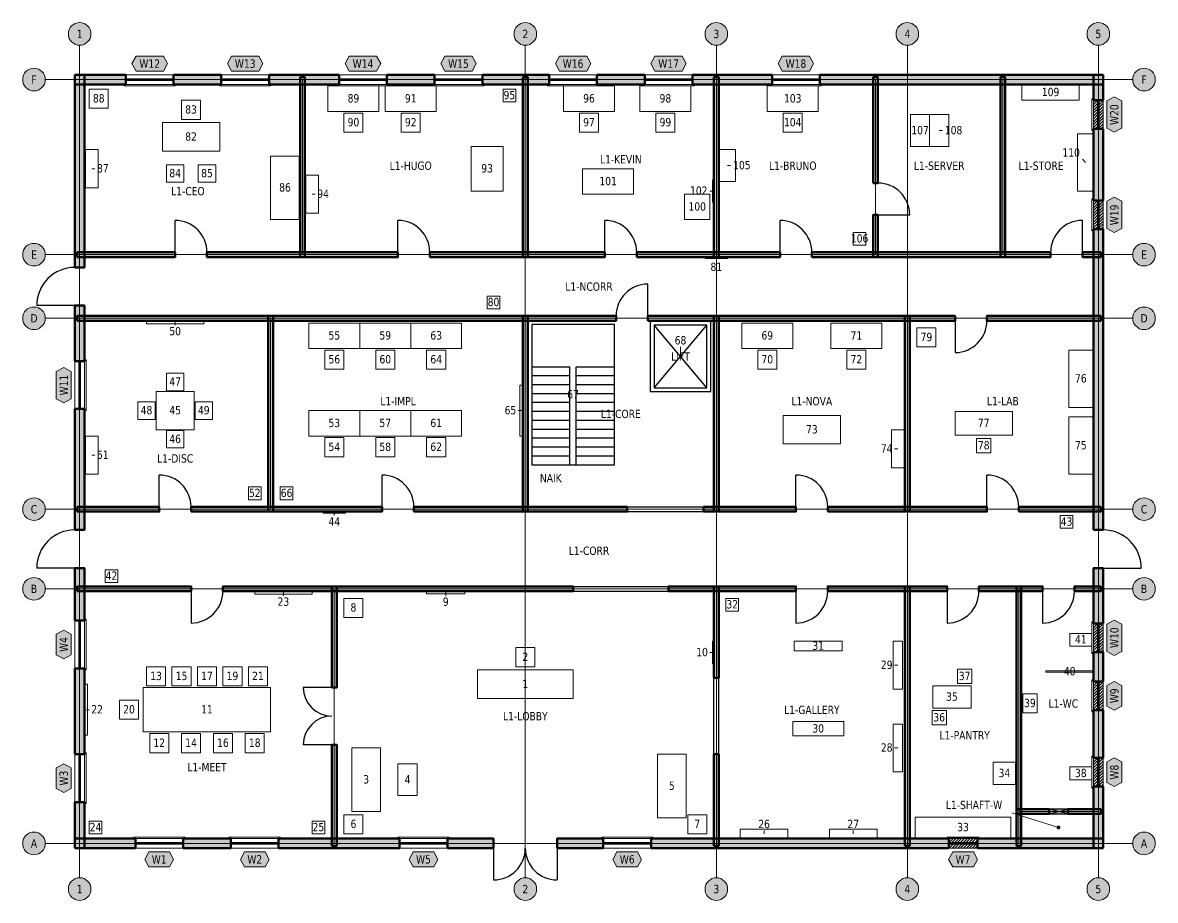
# Model space of a CAD drawing. Header units: millimetres. Extents: x -1791 to 33791, y -1791 to 25791.
import ezdxf
from ezdxf.enums import TextEntityAlignment as Align

# ---------------------------------------------------------------- set-up
doc = ezdxf.new("R2010")
doc.units = ezdxf.units.MM
doc.linetypes.add('CENTER', pattern=[5.08, 3.175, -0.635, 0.635, -0.635])
doc.linetypes.add('DASHED', pattern=[1.524, 1.27, -0.254])
for name, color, linetype, lineweight, true_color in [('A-ANNO-RMNM', 7, 'Continuous', 18, 0x22302a), ('A-DOOR', 7, 'Continuous', 25, 0x1f4d3a), ('A-FURN', 7, 'Continuous', 18, 0x8a8076), ('A-FURN-IDEN', 7, 'Continuous', 9, 0x8a8076), ('A-GLAZ', 7, 'Continuous', 18, 0x1f4d3a), ('A-GLAZ-IDEN', 7, 'Continuous', 13, 0x3d5a4c), ('A-GRID', 7, 'CENTER', 13, 0x8fa99b), ('A-GRID-IDEN', 7, 'Continuous', 18, 0x2f4238), ('A-STRS', 7, 'Continuous', 25, 0xb5532f), ('A-WALL', 7, 'Continuous', 50, 0x1f4d3a)]:
    doc.layers.add(name, color=color, linetype=linetype, lineweight=lineweight, true_color=true_color)
doc.layers.add('A-AREA', color=7, linetype='Continuous', lineweight=13, true_color=0xa0b4aa, plot=False)
doc.styles.add('KR-SANS', font='DejaVuSans.ttf', dxfattribs={"width": 0.8})

msp = doc.modelspace()

# ---------------------------------------------------------------- hatches: boundary and pattern name
at = {"layer": 'A-ANNO-RMNM', "true_color": 0x5a524b}
h = msp.add_hatch(color=251, dxfattribs=at)
h.dxf.hatch_style = 1
edge = h.paths.add_edge_path()
edge.add_arc((30750, 500), 60, 0, 360)
at = {"layer": 'A-DOOR', "true_color": 0xffffff}
h = msp.add_hatch(color=7, dxfattribs=at)
h.dxf.hatch_style = 1
h.paths.add_polyline_path([(30450, 925), (31050, 925), (31050, 1075), (30450, 1075)])
at = {"layer": 'A-GLAZ-IDEN', "true_color": 0xffffff}
h = msp.add_hatch(color=7, dxfattribs=at)
h.dxf.hatch_style = 1
h.paths.add_polyline_path([(1644, 24502), (1771, 24734), (2629, 24734), (2756, 24502), (2629, 24270), (1771, 24270)])
h = msp.add_hatch(color=7, dxfattribs=at)
h.dxf.hatch_style = 1
h.paths.add_polyline_path([(4644, 24502), (4771, 24734), (5629, 24734), (5756, 24502), (5629, 24270), (4771, 24270)])
h = msp.add_hatch(color=7, dxfattribs=at)
h.dxf.hatch_style = 1
h.paths.add_polyline_path([(8344, 24502), (8471, 24734), (9329, 24734), (9456, 24502), (9329, 24270), (8471, 24270)])
h = msp.add_hatch(color=7, dxfattribs=at)
h.dxf.hatch_style = 1
h.paths.add_polyline_path([(11344, 24502), (11471, 24734), (12329, 24734), (12456, 24502), (12329, 24270), (11471, 24270)])
h = msp.add_hatch(color=7, dxfattribs=at)
h.dxf.hatch_style = 1
h.paths.add_polyline_path([(14944, 24502), (15071, 24734), (15929, 24734), (16056, 24502), (15929, 24270), (15071, 24270)])
h = msp.add_hatch(color=7, dxfattribs=at)
h.dxf.hatch_style = 1
h.paths.add_polyline_path([(17944, 24502), (18071, 24734), (18929, 24734), (19056, 24502), (18929, 24270), (18071, 24270)])
h = msp.add_hatch(color=7, dxfattribs=at)
h.dxf.hatch_style = 1
h.paths.add_polyline_path([(21944, 24502), (22071, 24734), (22929, 24734), (23056, 24502), (22929, 24270), (22071, 24270)])
h = msp.add_hatch(color=7, dxfattribs=at)
h.dxf.hatch_style = 1
h.paths.add_polyline_path([(32502, 22344), (32270, 22471), (32270, 23329), (32502, 23456), (32734, 23329), (32734, 22471)])
h = msp.add_hatch(color=7, dxfattribs=at)
h.dxf.hatch_style = 1
h.paths.add_polyline_path([(32502, 19194), (32270, 19321), (32270, 20179), (32502, 20306), (32734, 20179), (32734, 19321)])
h = msp.add_hatch(color=7, dxfattribs=at)
h.dxf.hatch_style = 1
h.paths.add_polyline_path([(-502, 13844), (-734, 13971), (-734, 14829), (-502, 14956), (-270, 14829), (-270, 13971)])
h = msp.add_hatch(color=7, dxfattribs=at)
h.dxf.hatch_style = 1
h.paths.add_polyline_path([(32502, 5907), (32270, 6034), (32270, 6892), (32502, 7019), (32734, 6892), (32734, 6034)])
h = msp.add_hatch(color=7, dxfattribs=at)
h.dxf.hatch_style = 1
h.paths.add_polyline_path([(-502, 5798), (-734, 5925), (-734, 6575), (-502, 6702), (-270, 6575), (-270, 5925)])
h = msp.add_hatch(color=7, dxfattribs=at)
h.dxf.hatch_style = 1
h.paths.add_polyline_path([(32502, 4186), (32270, 4313), (32270, 4963), (32502, 5090), (32734, 4963), (32734, 4313)])
h = msp.add_hatch(color=7, dxfattribs=at)
h.dxf.hatch_style = 1
h.paths.add_polyline_path([(-502, 1598), (-734, 1725), (-734, 2375), (-502, 2502), (-270, 2375), (-270, 1725)])
h = msp.add_hatch(color=7, dxfattribs=at)
h.dxf.hatch_style = 1
h.paths.add_polyline_path([(32502, 1786), (32270, 1913), (32270, 2563), (32502, 2690), (32734, 2563), (32734, 1913)])
h = msp.add_hatch(color=7, dxfattribs=at)
h.dxf.hatch_style = 1
h.paths.add_polyline_path([(2048, -502), (2175, -270), (2825, -270), (2952, -502), (2825, -734), (2175, -734)])
h = msp.add_hatch(color=7, dxfattribs=at)
h.dxf.hatch_style = 1
h.paths.add_polyline_path([(5048, -502), (5175, -270), (5825, -270), (5952, -502), (5825, -734), (5175, -734)])
h = msp.add_hatch(color=7, dxfattribs=at)
h.dxf.hatch_style = 1
h.paths.add_polyline_path([(10348, -502), (10475, -270), (11125, -270), (11252, -502), (11125, -734), (10475, -734)])
h = msp.add_hatch(color=7, dxfattribs=at)
h.dxf.hatch_style = 1
h.paths.add_polyline_path([(16748, -502), (16875, -270), (17525, -270), (17652, -502), (17525, -734), (16875, -734)])
h = msp.add_hatch(color=7, dxfattribs=at)
h.dxf.hatch_style = 1
h.paths.add_polyline_path([(27298, -502), (27425, -270), (28075, -270), (28202, -502), (28075, -734), (27425, -734)])
at = {"layer": 'A-GRID-IDEN', "true_color": 0xffffff}
h = msp.add_hatch(color=7, dxfattribs=at)
h.dxf.hatch_style = 1
edge = h.paths.add_edge_path()
edge.add_arc((0, 25435), 355, 0, 360)
h = msp.add_hatch(color=7, dxfattribs=at)
h.dxf.hatch_style = 1
edge = h.paths.add_edge_path()
edge.add_arc((14000, 25435), 355, 0, 360)
h = msp.add_hatch(color=7, dxfattribs=at)
h.dxf.hatch_style = 1
edge = h.paths.add_edge_path()
edge.add_arc((20000, 25435), 355, 0, 360)
h = msp.add_hatch(color=7, dxfattribs=at)
h.dxf.hatch_style = 1
edge = h.paths.add_edge_path()
edge.add_arc((26000, 25435), 355, 0, 360)
h = msp.add_hatch(color=7, dxfattribs=at)
h.dxf.hatch_style = 1
edge = h.paths.add_edge_path()
edge.add_arc((32000, 25435), 355, 0, 360)
h = msp.add_hatch(color=7, dxfattribs=at)
h.dxf.hatch_style = 1
edge = h.paths.add_edge_path()
edge.add_arc((-1435, 24000), 355, 0, 360)
h = msp.add_hatch(color=7, dxfattribs=at)
h.dxf.hatch_style = 1
edge = h.paths.add_edge_path()
edge.add_arc((33435, 24000), 355, 0, 360)
h = msp.add_hatch(color=7, dxfattribs=at)
h.dxf.hatch_style = 1
edge = h.paths.add_edge_path()
edge.add_arc((-1435, 18500), 355, 0, 360)
h = msp.add_hatch(color=7, dxfattribs=at)
h.dxf.hatch_style = 1
edge = h.paths.add_edge_path()
edge.add_arc((33435, 18500), 355, 0, 360)
h = msp.add_hatch(color=7, dxfattribs=at)
h.dxf.hatch_style = 1
edge = h.paths.add_edge_path()
edge.add_arc((-1435, 16500), 355, 0, 360)
h = msp.add_hatch(color=7, dxfattribs=at)
h.dxf.hatch_style = 1
edge = h.paths.add_edge_path()
edge.add_arc((33435, 16500), 355, 0, 360)
h = msp.add_hatch(color=7, dxfattribs=at)
h.dxf.hatch_style = 1
edge = h.paths.add_edge_path()
edge.add_arc((-1435, 10500), 355, 0, 360)
h = msp.add_hatch(color=7, dxfattribs=at)
h.dxf.hatch_style = 1
edge = h.paths.add_edge_path()
edge.add_arc((33435, 10500), 355, 0, 360)
h = msp.add_hatch(color=7, dxfattribs=at)
h.dxf.hatch_style = 1
edge = h.paths.add_edge_path()
edge.add_arc((-1435, 8000), 355, 0, 360)
h = msp.add_hatch(color=7, dxfattribs=at)
h.dxf.hatch_style = 1
edge = h.paths.add_edge_path()
edge.add_arc((33435, 8000), 355, 0, 360)
h = msp.add_hatch(color=7, dxfattribs=at)
h.dxf.hatch_style = 1
edge = h.paths.add_edge_path()
edge.add_arc((-1435, 0), 355, 0, 360)
h = msp.add_hatch(color=7, dxfattribs=at)
h.dxf.hatch_style = 1
edge = h.paths.add_edge_path()
edge.add_arc((33435, 0), 355, 0, 360)
h = msp.add_hatch(color=7, dxfattribs=at)
h.dxf.hatch_style = 1
edge = h.paths.add_edge_path()
edge.add_arc((0, -1435), 355, 0, 360)
h = msp.add_hatch(color=7, dxfattribs=at)
h.dxf.hatch_style = 1
edge = h.paths.add_edge_path()
edge.add_arc((14000, -1435), 355, 0, 360)
h = msp.add_hatch(color=7, dxfattribs=at)
h.dxf.hatch_style = 1
edge = h.paths.add_edge_path()
edge.add_arc((20000, -1435), 355, 0, 360)
h = msp.add_hatch(color=7, dxfattribs=at)
h.dxf.hatch_style = 1
edge = h.paths.add_edge_path()
edge.add_arc((26000, -1435), 355, 0, 360)
h = msp.add_hatch(color=7, dxfattribs=at)
h.dxf.hatch_style = 1
edge = h.paths.add_edge_path()
edge.add_arc((32000, -1435), 355, 0, 360)
at = {"layer": 'A-WALL', "true_color": 0x1f4d3a}
h = msp.add_hatch(color=119, dxfattribs=at)
h.dxf.hatch_style = 1
h.paths.add_polyline_path([(-150, 23850), (1450, 23850), (1450, 24150), (-150, 24150)])
h = msp.add_hatch(color=119, dxfattribs=at)
h.dxf.hatch_style = 1
h.paths.add_polyline_path([(-150, 18100), (150, 18100), (150, 24150), (-150, 24150)])
h = msp.add_hatch(color=119, dxfattribs=at)
h.dxf.hatch_style = 1
h.paths.add_polyline_path([(2950, 23850), (4450, 23850), (4450, 24150), (2950, 24150)])
h = msp.add_hatch(color=119, dxfattribs=at)
h.dxf.hatch_style = 1
h.paths.add_polyline_path([(5950, 23850), (8150, 23850), (8150, 24150), (5950, 24150)])
at = {"layer": 'A-WALL', "true_color": 0x4e7a64}
h = msp.add_hatch(color=117, dxfattribs=at)
h.dxf.hatch_style = 1
h.paths.add_polyline_path([(6925, 18425), (7075, 18425), (7075, 24075), (6925, 24075)])
at = {"layer": 'A-WALL', "true_color": 0x1f4d3a}
h = msp.add_hatch(color=119, dxfattribs=at)
h.dxf.hatch_style = 1
h.paths.add_polyline_path([(9650, 23850), (11150, 23850), (11150, 24150), (9650, 24150)])
h = msp.add_hatch(color=119, dxfattribs=at)
h.dxf.hatch_style = 1
h.paths.add_polyline_path([(12650, 23850), (14750, 23850), (14750, 24150), (12650, 24150)])
at = {"layer": 'A-WALL', "true_color": 0x4e7a64}
h = msp.add_hatch(color=117, dxfattribs=at)
h.dxf.hatch_style = 1
h.paths.add_polyline_path([(13925, 18425), (14075, 18425), (14075, 24075), (13925, 24075)])
at = {"layer": 'A-WALL', "true_color": 0x1f4d3a}
h = msp.add_hatch(color=119, dxfattribs=at)
h.dxf.hatch_style = 1
h.paths.add_polyline_path([(16250, 23850), (17750, 23850), (17750, 24150), (16250, 24150)])
h = msp.add_hatch(color=119, dxfattribs=at)
h.dxf.hatch_style = 1
h.paths.add_polyline_path([(19250, 23850), (21750, 23850), (21750, 24150), (19250, 24150)])
at = {"layer": 'A-WALL', "true_color": 0x4e7a64}
h = msp.add_hatch(color=117, dxfattribs=at)
h.dxf.hatch_style = 1
h.paths.add_polyline_path([(19925, 18425), (20075, 18425), (20075, 24075), (19925, 24075)])
at = {"layer": 'A-WALL', "true_color": 0x1f4d3a}
h = msp.add_hatch(color=119, dxfattribs=at)
h.dxf.hatch_style = 1
h.paths.add_polyline_path([(23250, 23850), (32150, 23850), (32150, 24150), (23250, 24150)])
at = {"layer": 'A-WALL', "true_color": 0x4e7a64}
h = msp.add_hatch(color=117, dxfattribs=at)
h.dxf.hatch_style = 1
h.paths.add_polyline_path([(24925, 20750), (25075, 20750), (25075, 24075), (24925, 24075)])
h = msp.add_hatch(color=117, dxfattribs=at)
h.dxf.hatch_style = 1
h.paths.add_polyline_path([(28925, 18425), (29075, 18425), (29075, 24075), (28925, 24075)])
at = {"layer": 'A-WALL', "true_color": 0x1f4d3a}
h = msp.add_hatch(color=119, dxfattribs=at)
h.dxf.hatch_style = 1
h.paths.add_polyline_path([(31850, 23350), (32150, 23350), (32150, 24150), (31850, 24150)])
h = msp.add_hatch(color=119, dxfattribs=at)
h.dxf.hatch_style = 1
h.paths.add_polyline_path([(31850, 20200), (32150, 20200), (32150, 22450), (31850, 22450)])
at = {"layer": 'A-WALL', "true_color": 0x4e7a64}
h = msp.add_hatch(color=117, dxfattribs=at)
h.dxf.hatch_style = 1
h.paths.add_polyline_path([(24925, 18425), (25075, 18425), (25075, 19750), (24925, 19750)])
at = {"layer": 'A-WALL', "true_color": 0x1f4d3a}
h = msp.add_hatch(color=119, dxfattribs=at)
h.dxf.hatch_style = 1
h.paths.add_polyline_path([(31850, 9850), (32150, 9850), (32150, 19300), (31850, 19300)])
at = {"layer": 'A-WALL', "true_color": 0x4e7a64}
h = msp.add_hatch(color=117, dxfattribs=at)
h.dxf.hatch_style = 1
h.paths.add_polyline_path([(-75, 18425), (3000, 18425), (3000, 18575), (-75, 18575)])
h = msp.add_hatch(color=117, dxfattribs=at)
h.dxf.hatch_style = 1
h.paths.add_polyline_path([(4000, 18425), (10000, 18425), (10000, 18575), (4000, 18575)])
h = msp.add_hatch(color=117, dxfattribs=at)
h.dxf.hatch_style = 1
h.paths.add_polyline_path([(11000, 18425), (16500, 18425), (16500, 18575), (11000, 18575)])
h = msp.add_hatch(color=117, dxfattribs=at)
h.dxf.hatch_style = 1
h.paths.add_polyline_path([(17500, 18425), (22000, 18425), (22000, 18575), (17500, 18575)])
h = msp.add_hatch(color=117, dxfattribs=at)
h.dxf.hatch_style = 1
h.paths.add_polyline_path([(23000, 18425), (30500, 18425), (30500, 18575), (23000, 18575)])
h = msp.add_hatch(color=117, dxfattribs=at)
h.dxf.hatch_style = 1
h.paths.add_polyline_path([(31500, 18425), (32075, 18425), (32075, 18575), (31500, 18575)])
at = {"layer": 'A-WALL', "true_color": 0x1f4d3a}
h = msp.add_hatch(color=119, dxfattribs=at)
h.dxf.hatch_style = 1
h.paths.add_polyline_path([(-150, 15150), (150, 15150), (150, 16900), (-150, 16900)])
at = {"layer": 'A-WALL', "true_color": 0x4e7a64}
h = msp.add_hatch(color=117, dxfattribs=at)
h.dxf.hatch_style = 1
h.paths.add_polyline_path([(-75, 16425), (16850, 16425), (16850, 16575), (-75, 16575)])
h = msp.add_hatch(color=117, dxfattribs=at)
h.dxf.hatch_style = 1
h.paths.add_polyline_path([(5925, 10425), (6075, 10425), (6075, 16575), (5925, 16575)])
h = msp.add_hatch(color=117, dxfattribs=at)
h.dxf.hatch_style = 1
h.paths.add_polyline_path([(13925, 10425), (14075, 10425), (14075, 16575), (13925, 16575)])
h = msp.add_hatch(color=117, dxfattribs=at)
h.dxf.hatch_style = 1
h.paths.add_polyline_path([(17850, 16425), (27500, 16425), (27500, 16575), (17850, 16575)])
h = msp.add_hatch(color=117, dxfattribs=at)
h.dxf.hatch_style = 1
h.paths.add_polyline_path([(19925, 10425), (20075, 10425), (20075, 16575), (19925, 16575)])
h = msp.add_hatch(color=117, dxfattribs=at)
h.dxf.hatch_style = 1
h.paths.add_polyline_path([(25925, 10425), (26075, 10425), (26075, 16575), (25925, 16575)])
h = msp.add_hatch(color=117, dxfattribs=at)
h.dxf.hatch_style = 1
h.paths.add_polyline_path([(28500, 16425), (32075, 16425), (32075, 16575), (28500, 16575)])
at = {"layer": 'A-WALL', "true_color": 0x1f4d3a}
h = msp.add_hatch(color=119, dxfattribs=at)
h.dxf.hatch_style = 1
h.paths.add_polyline_path([(-150, 9850), (150, 9850), (150, 13650), (-150, 13650)])
at = {"layer": 'A-WALL', "true_color": 0x4e7a64}
h = msp.add_hatch(color=117, dxfattribs=at)
h.dxf.hatch_style = 1
h.paths.add_polyline_path([(-75, 10425), (2500, 10425), (2500, 10575), (-75, 10575)])
h = msp.add_hatch(color=117, dxfattribs=at)
h.dxf.hatch_style = 1
h.paths.add_polyline_path([(3500, 10425), (9500, 10425), (9500, 10575), (3500, 10575)])
h = msp.add_hatch(color=117, dxfattribs=at)
h.dxf.hatch_style = 1
h.paths.add_polyline_path([(10500, 10425), (17200, 10425), (17200, 10575), (10500, 10575)])
h = msp.add_hatch(color=117, dxfattribs=at)
h.dxf.hatch_style = 1
h.paths.add_polyline_path([(19600, 10425), (22500, 10425), (22500, 10575), (19600, 10575)])
h = msp.add_hatch(color=117, dxfattribs=at)
h.dxf.hatch_style = 1
h.paths.add_polyline_path([(23500, 10425), (28500, 10425), (28500, 10575), (23500, 10575)])
h = msp.add_hatch(color=117, dxfattribs=at)
h.dxf.hatch_style = 1
h.paths.add_polyline_path([(29500, 10425), (32075, 10425), (32075, 10575), (29500, 10575)])
at = {"layer": 'A-WALL', "true_color": 0x1f4d3a}
h = msp.add_hatch(color=119, dxfattribs=at)
h.dxf.hatch_style = 1
h.paths.add_polyline_path([(-150, 7000), (150, 7000), (150, 8650), (-150, 8650)])
h = msp.add_hatch(color=119, dxfattribs=at)
h.dxf.hatch_style = 1
h.paths.add_polyline_path([(31850, 6913), (32150, 6913), (32150, 8650), (31850, 8650)])
at = {"layer": 'A-WALL', "true_color": 0x4e7a64}
h = msp.add_hatch(color=117, dxfattribs=at)
h.dxf.hatch_style = 1
h.paths.add_polyline_path([(-75, 7925), (3500, 7925), (3500, 8075), (-75, 8075)])
h = msp.add_hatch(color=117, dxfattribs=at)
h.dxf.hatch_style = 1
h.paths.add_polyline_path([(4500, 7925), (15500, 7925), (15500, 8075), (4500, 8075)])
h = msp.add_hatch(color=117, dxfattribs=at)
h.dxf.hatch_style = 1
h.paths.add_polyline_path([(7925, 4900), (8075, 4900), (8075, 8075), (7925, 8075)])
h = msp.add_hatch(color=117, dxfattribs=at)
h.dxf.hatch_style = 1
h.paths.add_polyline_path([(18500, 7925), (22500, 7925), (22500, 8075), (18500, 8075)])
h = msp.add_hatch(color=117, dxfattribs=at)
h.dxf.hatch_style = 1
h.paths.add_polyline_path([(19925, 5200), (20075, 5200), (20075, 8075), (19925, 8075)])
h = msp.add_hatch(color=117, dxfattribs=at)
h.dxf.hatch_style = 1
h.paths.add_polyline_path([(23500, 7925), (27250, 7925), (27250, 8075), (23500, 8075)])
h = msp.add_hatch(color=117, dxfattribs=at)
h.dxf.hatch_style = 1
h.paths.add_polyline_path([(25925, -75), (26075, -75), (26075, 8075), (25925, 8075)])
h = msp.add_hatch(color=117, dxfattribs=at)
h.dxf.hatch_style = 1
h.paths.add_polyline_path([(28250, 7925), (30250, 7925), (30250, 8075), (28250, 8075)])
h = msp.add_hatch(color=117, dxfattribs=at)
h.dxf.hatch_style = 1
h.paths.add_polyline_path([(29425, -75), (29575, -75), (29575, 8075), (29425, 8075)])
h = msp.add_hatch(color=117, dxfattribs=at)
h.dxf.hatch_style = 1
h.paths.add_polyline_path([(31250, 7925), (32075, 7925), (32075, 8075), (31250, 8075)])
at = {"layer": 'A-WALL', "true_color": 0x1f4d3a}
h = msp.add_hatch(color=119, dxfattribs=at)
h.dxf.hatch_style = 1
h.paths.add_polyline_path([(31850, 5088), (32150, 5088), (32150, 6013), (31850, 6013)])
h = msp.add_hatch(color=119, dxfattribs=at)
h.dxf.hatch_style = 1
h.paths.add_polyline_path([(-150, 2800), (150, 2800), (150, 5500), (-150, 5500)])
h = msp.add_hatch(color=119, dxfattribs=at)
h.dxf.hatch_style = 1
h.paths.add_polyline_path([(31850, 2688), (32150, 2688), (32150, 4188), (31850, 4188)])
at = {"layer": 'A-WALL', "true_color": 0x4e7a64}
h = msp.add_hatch(color=117, dxfattribs=at)
h.dxf.hatch_style = 1
h.paths.add_polyline_path([(7925, -75), (8075, -75), (8075, 3100), (7925, 3100)])
h = msp.add_hatch(color=117, dxfattribs=at)
h.dxf.hatch_style = 1
h.paths.add_polyline_path([(19925, -75), (20075, -75), (20075, 2800), (19925, 2800)])
at = {"layer": 'A-WALL', "true_color": 0x1f4d3a}
h = msp.add_hatch(color=119, dxfattribs=at)
h.dxf.hatch_style = 1
h.paths.add_polyline_path([(31850, -150), (32150, -150), (32150, 1788), (31850, 1788)])
h = msp.add_hatch(color=119, dxfattribs=at)
h.dxf.hatch_style = 1
h.paths.add_polyline_path([(-150, -150), (150, -150), (150, 1300), (-150, 1300)])
at = {"layer": 'A-WALL', "true_color": 0x4e7a64}
h = msp.add_hatch(color=117, dxfattribs=at)
h.dxf.hatch_style = 1
h.paths.add_polyline_path([(29425, 925), (30450, 925), (30450, 1075), (29425, 1075)])
h = msp.add_hatch(color=117, dxfattribs=at)
h.dxf.hatch_style = 1
h.paths.add_polyline_path([(31050, 925), (32075, 925), (32075, 1075), (31050, 1075)])
at = {"layer": 'A-WALL', "true_color": 0x1f4d3a}
h = msp.add_hatch(color=119, dxfattribs=at)
h.dxf.hatch_style = 1
h.paths.add_polyline_path([(-150, -150), (1750, -150), (1750, 150), (-150, 150)])
h = msp.add_hatch(color=119, dxfattribs=at)
h.dxf.hatch_style = 1
h.paths.add_polyline_path([(3250, -150), (4750, -150), (4750, 150), (3250, 150)])
h = msp.add_hatch(color=119, dxfattribs=at)
h.dxf.hatch_style = 1
h.paths.add_polyline_path([(6250, -150), (10050, -150), (10050, 150), (6250, 150)])
h = msp.add_hatch(color=119, dxfattribs=at)
h.dxf.hatch_style = 1
h.paths.add_polyline_path([(11550, -150), (13000, -150), (13000, 150), (11550, 150)])
h = msp.add_hatch(color=119, dxfattribs=at)
h.dxf.hatch_style = 1
h.paths.add_polyline_path([(15000, -150), (16450, -150), (16450, 150), (15000, 150)])
h = msp.add_hatch(color=119, dxfattribs=at)
h.dxf.hatch_style = 1
h.paths.add_polyline_path([(17950, -150), (27300, -150), (27300, 150), (17950, 150)])
h = msp.add_hatch(color=119, dxfattribs=at)
h.dxf.hatch_style = 1
h.paths.add_polyline_path([(28200, -150), (32150, -150), (32150, 150), (28200, 150)])

# ---------------------------------------------------------------- linework, layer by layer
at = {"layer": 'A-ANNO-RMNM', "color": 251, "true_color": 0x5a524b}
msp.add_lwpolyline([(30750, 500), (29286, 957)], dxfattribs=at)
at = {"layer": 'A-AREA', "color": 253, "true_color": 0xa0b4aa}
for points in [[(0, 18500), (7000, 18500), (7000, 24000), (0, 24000)], [(7000, 18500), (14000, 18500), (14000, 24000), (7000, 24000)], [(14000, 18500), (20000, 18500), (20000, 24000), (14000, 24000)], [(20000, 18500), (25000, 18500), (25000, 24000), (20000, 24000)], [(25000, 18500), (29000, 18500), (29000, 24000), (25000, 24000)], [(29000, 18500), (32000, 18500), (32000, 24000), (29000, 24000)], [(0, 16500), (32000, 16500), (32000, 18500), (0, 18500)], [(0, 10500), (6000, 10500), (6000, 16500), (0, 16500)], [(6000, 10500), (14000, 10500), (14000, 16500), (6000, 16500)], [(14000, 10500), (20000, 10500), (20000, 16500), (14000, 16500)], [(20000, 10500), (26000, 10500), (26000, 16500), (20000, 16500)], [(26000, 10500), (32000, 10500), (32000, 16500), (26000, 16500)], [(0, 8000), (32000, 8000), (32000, 10500), (0, 10500)], [(0, 0), (8000, 0), (8000, 8000), (0, 8000)], [(8000, 0), (20000, 0), (20000, 8000), (8000, 8000)], [(20000, 0), (26000, 0), (26000, 8000), (20000, 8000)], [(26000, 0), (29500, 0), (29500, 8000), (26000, 8000)], [(29500, 1000), (32000, 1000), (32000, 8000), (29500, 8000)], [(29500, 0), (32000, 0), (32000, 1000), (29500, 1000)]]:
    msp.add_lwpolyline(points, close=True, dxfattribs=at)
at = {"layer": 'A-DOOR', "color": 119, "true_color": 0x1f4d3a}
for points in [[(3000, 18575), (3000, 19575)], [(10000, 18575), (10000, 19575)], [(16500, 18575), (16500, 19575)], [(22000, 18575), (22000, 19575)], [(25075, 19750), (26075, 19750)], [(31500, 18575), (31500, 19575)], [(17850, 16575), (17850, 17575)], [(-150, 16900), (-1350, 16900)], [(27500, 16425), (27500, 15425)], [(2500, 10575), (2500, 11575)], [(9500, 10575), (9500, 11575)], [(22500, 10575), (22500, 11575)], [(28500, 10575), (28500, 11575)], [(-150, 8650), (-1350, 8650)], [(32150, 8650), (33350, 8650)], [(3500, 7925), (3500, 6925)], [(22500, 7925), (22500, 6925)], [(27250, 7925), (27250, 6925)], [(30250, 7925), (30250, 6925)], [(7925, 4900), (7025, 4900)], [(7925, 3100), (7025, 3100)], [(30450, 925), (31050, 1075)], [(31050, 925), (30450, 1075)], [(13000, -150), (13000, -1150)], [(15000, -150), (15000, -1150)]]:
    msp.add_lwpolyline(points, dxfattribs=at)
at = {"layer": 'A-DOOR', "color": 119, "linetype": 'DASHED', "ltscale": 17.638889, "true_color": 0x1f4d3a}
for points in [[(17200, 10575), (19600, 10575)], [(17200, 10425), (19600, 10425)], [(15500, 8075), (18500, 8075)], [(15500, 7925), (18500, 7925)], [(19925, 2800), (19925, 5200)], [(20075, 2800), (20075, 5200)]]:
    msp.add_lwpolyline(points, dxfattribs=at)
at = {"layer": 'A-DOOR', "color": 119, "true_color": 0x1f4d3a}
msp.add_lwpolyline([(30450, 925), (31050, 925), (31050, 1075), (30450, 1075)], close=True, dxfattribs=at)
for centre, radius, start, end in [((25075, 19750), 1000, 0, 90), ((3000, 18575), 1000, 0, 90), ((10000, 18575), 1000, 0, 90), ((16500, 18575), 1000, 0, 90), ((22000, 18575), 1000, 0, 90), ((31500, 18575), 1000, 90, 180), ((-150, 16900), 1200, 90, 180), ((17850, 16575), 1000, 90, 180), ((27500, 16425), 1000, 270, 0), ((2500, 10575), 1000, 0, 90), ((9500, 10575), 1000, 0, 90), ((22500, 10575), 1000, 0, 90), ((28500, 10575), 1000, 0, 90), ((-150, 8650), 1200, 90, 180), ((32150, 8650), 1200, 0, 90), ((3500, 7925), 1000, 270, 0), ((22500, 7925), 1000, 270, 0), ((27250, 7925), 1000, 270, 0), ((30250, 7925), 1000, 270, 0), ((7925, 4900), 900, 180, 270), ((7925, 3100), 900, 90, 180), ((13000, -150), 1000, 270, 0), ((15000, -150), 1000, 180, 270)]:
    msp.add_arc(centre, radius, start, end, dxfattribs=at)
at = {"layer": 'A-FURN', "color": 8, "true_color": 0x8a8076}
for points in [[(29600, 23350), (31400, 23350), (31400, 23850), (29600, 23850)], [(300, 23100), (900, 23100), (900, 23700), (300, 23700)], [(7800, 23000), (9400, 23000), (9400, 23800), (7800, 23800)], [(9600, 23000), (11200, 23000), (11200, 23800), (9600, 23800)], [(13300, 23300), (13700, 23300), (13700, 23700), (13300, 23700)], [(15200, 23000), (16800, 23000), (16800, 23800), (15200, 23800)], [(17600, 23000), (19200, 23000), (19200, 23800), (17600, 23800)], [(21600, 23000), (23200, 23000), (23200, 23800), (21600, 23800)], [(3200, 22750), (3800, 22750), (3800, 23350), (3200, 23350)], [(8900, 22950), (8300, 22950), (8300, 22350), (8900, 22350)], [(10700, 22950), (10100, 22950), (10100, 22350), (10700, 22350)], [(16300, 22950), (15700, 22950), (15700, 22350), (16300, 22350)], [(18700, 22950), (18100, 22950), (18100, 22350), (18700, 22350)], [(22700, 22950), (22100, 22950), (22100, 22350), (22700, 22350)], [(26100, 21900), (26700, 21900), (26700, 22900), (26100, 22900)], [(26700, 21900), (27300, 21900), (27300, 22900), (26700, 22900)], [(4400, 22650), (2600, 22650), (2600, 21750), (4400, 21750)], [(31350, 22300), (31350, 20500), (31850, 20500), (31850, 22300)], [(580, 20600), (580, 21800), (180, 21800), (180, 20600)], [(12300, 21900), (12300, 20500), (13300, 20500), (13300, 21900)], [(20600, 20800), (20600, 21800), (20100, 21800), (20100, 20800)], [(6000, 21600), (6000, 19600), (6900, 19600), (6900, 21600)], [(3275, 21325), (2725, 21325), (2725, 20775), (3275, 20775)], [(4275, 21325), (3725, 21325), (3725, 20775), (4275, 20775)], [(7500, 19800), (7500, 21000), (7100, 21000), (7100, 19800)], [(15800, 20400), (17400, 20400), (17400, 21200), (15800, 21200)], [(19875, 20850), (19875, 20150), (19925, 20150), (19925, 20850)], [(19000, 19600), (19800, 19600), (19800, 20400), (19000, 20400)], [(24300, 18800), (24700, 18800), (24700, 19200), (24300, 19200)], [(20350, 18425), (19650, 18425), (19650, 18375), (20350, 18375)], [(12800, 16800), (13200, 16800), (13200, 17200), (12800, 17200)], [(2100, 16330), (3900, 16330), (3900, 16430), (2100, 16430)], [(7200, 15550), (8800, 15550), (8800, 16350), (7200, 16350)], [(8800, 15550), (10400, 15550), (10400, 16350), (8800, 16350)], [(10400, 15550), (12000, 15550), (12000, 16350), (10400, 16350)], [(20800, 15550), (22400, 15550), (22400, 16350), (20800, 16350)], [(23600, 15550), (25200, 15550), (25200, 16350), (23600, 16350)], [(26300, 15600), (26900, 15600), (26900, 16200), (26300, 16200)], [(8300, 15500), (7700, 15500), (7700, 14900), (8300, 14900)], [(9900, 15500), (9300, 15500), (9300, 14900), (9900, 14900)], [(11500, 15500), (10900, 15500), (10900, 14900), (11500, 14900)], [(21900, 15500), (21300, 15500), (21300, 14900), (21900, 14900)], [(24700, 15500), (24100, 15500), (24100, 14900), (24700, 14900)], [(31075, 15500), (31075, 13700), (31825, 13700), (31825, 15500)], [(2725, 14225), (3275, 14225), (3275, 14775), (2725, 14775)], [(13830, 14400), (13830, 12800), (13930, 12800), (13930, 14400)], [(2400, 13000), (3600, 13000), (3600, 14200), (2400, 14200)], [(2375, 13325), (2375, 13875), (1825, 13875), (1825, 13325)], [(3625, 13875), (3625, 13325), (4175, 13325), (4175, 13875)], [(7200, 12800), (8800, 12800), (8800, 13600), (7200, 13600)], [(8800, 12800), (10400, 12800), (10400, 13600), (8800, 13600)], [(10400, 12800), (12000, 12800), (12000, 13600), (10400, 13600)], [(27500, 12825), (29300, 12825), (29300, 13575), (27500, 13575)], [(22100, 12550), (23900, 12550), (23900, 13450), (22100, 13450)], [(31075, 13400), (31075, 11600), (31825, 11600), (31825, 13400)], [(3275, 12975), (2725, 12975), (2725, 12425), (3275, 12425)], [(25500, 13000), (25500, 11800), (25900, 11800), (25900, 13000)], [(580, 11600), (580, 12800), (180, 12800), (180, 11600)], [(8300, 12750), (7700, 12750), (7700, 12150), (8300, 12150)], [(9900, 12750), (9300, 12750), (9300, 12150), (9900, 12150)], [(11500, 12750), (10900, 12750), (10900, 12150), (11500, 12150)], [(28625, 12725), (28175, 12725), (28175, 12275), (28625, 12275)], [(5300, 10800), (5700, 10800), (5700, 11200), (5300, 11200)], [(6300, 10800), (6700, 10800), (6700, 11200), (6300, 11200)], [(8350, 10425), (7650, 10425), (7650, 10375), (8350, 10375)], [(30800, 9900), (31200, 9900), (31200, 10300), (30800, 10300)], [(800, 8200), (1200, 8200), (1200, 8600), (800, 8600)], [(5500, 7830), (7300, 7830), (7300, 7930), (5500, 7930)], [(10900, 7840), (12100, 7840), (12100, 7920), (10900, 7920)], [(8300, 7100), (8900, 7100), (8900, 7700), (8300, 7700)], [(20300, 7300), (20700, 7300), (20700, 7700), (20300, 7700)], [(31100, 6600), (31100, 6200), (31800, 6200), (31800, 6600)], [(14300, 6150), (13700, 6150), (13700, 5550), (14300, 5550)], [(19875, 6350), (19875, 5650), (19925, 5650), (19925, 6350)], [(22450, 6050), (23950, 6050), (23950, 6350), (22450, 6350)], [(25550, 6350), (25550, 4850), (25850, 4850), (25850, 6350)], [(2100, 4950), (2700, 4950), (2700, 5550), (2100, 5550)], [(2900, 4950), (3500, 4950), (3500, 5550), (2900, 5550)], [(3700, 4950), (4300, 4950), (4300, 5550), (3700, 5550)], [(4500, 4950), (5100, 4950), (5100, 5550), (4500, 5550)], [(5300, 4950), (5900, 4950), (5900, 5550), (5300, 5550)], [(12500, 4550), (15500, 4550), (15500, 5450), (12500, 5450)], [(27575, 5025), (28025, 5025), (28025, 5475), (27575, 5475)], [(30350, 5375), (31850, 5375), (31850, 5425), (30350, 5425)], [(250, 3400), (250, 5000), (150, 5000), (150, 3400)], [(2000, 3500), (6000, 3500), (6000, 4900), (2000, 4900)], [(26800, 4250), (28000, 4250), (28000, 4950), (26800, 4950)], [(30075, 4100), (30075, 4700), (29625, 4700), (29625, 4100)], [(1850, 3900), (1850, 4500), (1250, 4500), (1250, 3900)], [(27225, 4175), (26775, 4175), (26775, 3725), (27225, 3725)], [(22400, 3375), (24000, 3375), (24000, 3825), (22400, 3825)], [(25550, 3750), (25550, 2250), (25850, 2250), (25850, 3750)], [(2800, 3450), (2200, 3450), (2200, 2850), (2800, 2850)], [(3800, 3450), (3200, 3450), (3200, 2850), (3800, 2850)], [(4800, 3450), (4200, 3450), (4200, 2850), (4800, 2850)], [(5800, 3450), (5200, 3450), (5200, 2850), (5800, 2850)], [(9450, 1000), (9450, 3000), (8550, 3000), (8550, 1000)], [(10600, 1500), (10600, 2500), (10000, 2500), (10000, 1500)], [(18150, 2800), (18150, 800), (19050, 800), (19050, 2800)], [(28700, 2550), (28700, 1850), (29400, 1850), (29400, 2550)], [(31100, 2400), (31100, 2000), (31800, 2000), (31800, 2400)], [(8300, 300), (8900, 300), (8900, 900), (8300, 900)], [(19100, 300), (19700, 300), (19700, 900), (19100, 900)], [(29250, 825), (26250, 825), (26250, 175), (29250, 175)], [(300, 300), (700, 300), (700, 700), (300, 700)], [(7300, 300), (7700, 300), (7700, 700), (7300, 700)], [(22250, 450), (20750, 450), (20750, 150), (22250, 150)], [(25050, 450), (23550, 450), (23550, 150), (25050, 150)]]:
    msp.add_lwpolyline(points, close=True, dxfattribs=at)
at = {"layer": 'A-FURN-IDEN', "color": 49, "true_color": 0x4a423b}
for points in [[(27000, 22400), (27100, 22400)], [(31600, 21400), (31500, 21500)], [(380, 21200), (480, 21200)], [(20350, 21300), (20450, 21300)], [(7300, 20400), (7400, 20400)], [(19900, 20500), (19800, 20500)], [(20000, 18400), (20000, 18300)], [(3000, 16380), (3000, 16280)], [(18875, 15300), (18875, 15600)], [(13880, 13600), (13780, 13600)], [(380, 12200), (480, 12200)], [(25700, 12400), (25600, 12400)], [(8000, 10400), (8000, 10300)], [(6400, 7880), (6400, 7780)], [(11500, 7880), (11500, 7780)], [(19900, 6000), (19800, 6000)], [(25700, 5600), (25600, 5600)], [(200, 4200), (300, 4200)], [(25700, 3000), (25600, 3000)], [(21500, 300), (21500, 400)], [(24300, 300), (24300, 400)]]:
    msp.add_lwpolyline(points, dxfattribs=at)
at = {"layer": 'A-GLAZ', "color": 119, "true_color": 0x1f4d3a}
for points in [[(1400, 23850), (1400, 23800), (3000, 23800), (3000, 23850)], [(1450, 24150), (2950, 24150)], [(1450, 24025), (2950, 24025)], [(1450, 23975), (2950, 23975)], [(1450, 23850), (2950, 23850)], [(4400, 23850), (4400, 23800), (6000, 23800), (6000, 23850)], [(4450, 24150), (5950, 24150)], [(4450, 24025), (5950, 24025)], [(4450, 23975), (5950, 23975)], [(4450, 23850), (5950, 23850)], [(8100, 23850), (8100, 23800), (9700, 23800), (9700, 23850)], [(8150, 24150), (9650, 24150)], [(8150, 24025), (9650, 24025)], [(8150, 23975), (9650, 23975)], [(8150, 23850), (9650, 23850)], [(11100, 23850), (11100, 23800), (12700, 23800), (12700, 23850)], [(11150, 24150), (12650, 24150)], [(11150, 24025), (12650, 24025)], [(11150, 23975), (12650, 23975)], [(11150, 23850), (12650, 23850)], [(14700, 23850), (14700, 23800), (16300, 23800), (16300, 23850)], [(14750, 24150), (16250, 24150)], [(14750, 24025), (16250, 24025)], [(14750, 23975), (16250, 23975)], [(14750, 23850), (16250, 23850)], [(17700, 23850), (17700, 23800), (19300, 23800), (19300, 23850)], [(17750, 24150), (19250, 24150)], [(17750, 24025), (19250, 24025)], [(17750, 23975), (19250, 23975)], [(17750, 23850), (19250, 23850)], [(21700, 23850), (21700, 23800), (23300, 23800), (23300, 23850)], [(21750, 24150), (23250, 24150)], [(21750, 24025), (23250, 24025)], [(21750, 23975), (23250, 23975)], [(21750, 23850), (23250, 23850)], [(31850, 22400), (31800, 22400), (31800, 23400), (31850, 23400)], [(31850, 22450), (31850, 23350)], [(31850, 23305), (31895, 23350)], [(31850, 23215), (31985, 23350)], [(31850, 23125), (32075, 23350)], [(31850, 23035), (32150, 23335)], [(31850, 22945), (32150, 23245)], [(31850, 22855), (32150, 23155)], [(31975, 22450), (31975, 23350)], [(32025, 22450), (32025, 23350)], [(32150, 22450), (32150, 23350)], [(31850, 22765), (32150, 23065)], [(31850, 22675), (32150, 22975)], [(31850, 22585), (32150, 22885)], [(31850, 22495), (32150, 22795)], [(31895, 22450), (32150, 22705)], [(31985, 22450), (32150, 22615)], [(32075, 22450), (32150, 22525)], [(31850, 19250), (31800, 19250), (31800, 20250), (31850, 20250)], [(31850, 19300), (31850, 20200)], [(31850, 20155), (31895, 20200)], [(31850, 20065), (31985, 20200)], [(31850, 19975), (32075, 20200)], [(31850, 19885), (32150, 20185)], [(31850, 19795), (32150, 20095)], [(31850, 19705), (32150, 20005)], [(31975, 19300), (31975, 20200)], [(32025, 19300), (32025, 20200)], [(32150, 19300), (32150, 20200)], [(31850, 19615), (32150, 19915)], [(31850, 19525), (32150, 19825)], [(31850, 19435), (32150, 19735)], [(31850, 19345), (32150, 19645)], [(31895, 19300), (32150, 19555)], [(31985, 19300), (32150, 19465)], [(32075, 19300), (32150, 19375)], [(-150, 13650), (-150, 15150)], [(-25, 13650), (-25, 15150)], [(25, 13650), (25, 15150)], [(150, 13600), (200, 13600), (200, 15200), (150, 15200)], [(150, 13650), (150, 15150)], [(-150, 5500), (-150, 7000)], [(-25, 5500), (-25, 7000)], [(25, 5500), (25, 7000)], [(150, 5450), (200, 5450), (200, 7050), (150, 7050)], [(150, 5500), (150, 7000)], [(31850, 5963), (31800, 5963), (31800, 6963), (31850, 6963)], [(31850, 6013), (31850, 6913)], [(31850, 6868), (31895, 6913)], [(31850, 6778), (31985, 6913)], [(31850, 6688), (32075, 6913)], [(31850, 6598), (32150, 6898)], [(31850, 6508), (32150, 6808)], [(31975, 6013), (31975, 6913)], [(32025, 6013), (32025, 6913)], [(32150, 6013), (32150, 6913)], [(31850, 6418), (32150, 6718)], [(31850, 6328), (32150, 6628)], [(31850, 6238), (32150, 6538)], [(31850, 6148), (32150, 6448)], [(31850, 6058), (32150, 6358)], [(31895, 6013), (32150, 6268)], [(31985, 6013), (32150, 6178)], [(32075, 6013), (32150, 6088)], [(31850, 4138), (31800, 4138), (31800, 5138), (31850, 5138)], [(31850, 4188), (31850, 5088)], [(31850, 5043), (31895, 5088)], [(31850, 4953), (31985, 5088)], [(31850, 4863), (32075, 5088)], [(31850, 4773), (32150, 5073)], [(31850, 4683), (32150, 4983)], [(31975, 4188), (31975, 5088)], [(32025, 4188), (32025, 5088)], [(32150, 4188), (32150, 5088)], [(31850, 4593), (32150, 4893)], [(31850, 4503), (32150, 4803)], [(31850, 4413), (32150, 4713)], [(31850, 4323), (32150, 4623)], [(31850, 4233), (32150, 4533)], [(31895, 4188), (32150, 4443)], [(31985, 4188), (32150, 4353)], [(32075, 4188), (32150, 4263)], [(150, 1250), (200, 1250), (200, 2850), (150, 2850)], [(-150, 1300), (-150, 2800)], [(-25, 1300), (-25, 2800)], [(25, 1300), (25, 2800)], [(150, 1300), (150, 2800)], [(31850, 1738), (31800, 1738), (31800, 2738), (31850, 2738)], [(31850, 1788), (31850, 2688)], [(31850, 2643), (31895, 2688)], [(31850, 2553), (31985, 2688)], [(31850, 2463), (32075, 2688)], [(31850, 2373), (32150, 2673)], [(31850, 2283), (32150, 2583)], [(31850, 2193), (32150, 2493)], [(31975, 1788), (31975, 2688)], [(32025, 1788), (32025, 2688)], [(32150, 1788), (32150, 2688)], [(31850, 2103), (32150, 2403)], [(31850, 2013), (32150, 2313)], [(31850, 1923), (32150, 2223)], [(31850, 1833), (32150, 2133)], [(31895, 1788), (32150, 2043)], [(31985, 1788), (32150, 1953)], [(32075, 1788), (32150, 1863)], [(1700, 150), (1700, 200), (3300, 200), (3300, 150)], [(1750, 150), (3250, 150)], [(1750, 25), (3250, 25)], [(4700, 150), (4700, 200), (6300, 200), (6300, 150)], [(4750, 150), (6250, 150)], [(4750, 25), (6250, 25)], [(10000, 150), (10000, 200), (11600, 200), (11600, 150)], [(10050, 150), (11550, 150)], [(10050, 25), (11550, 25)], [(16400, 150), (16400, 200), (18000, 200), (18000, 150)], [(16450, 150), (17950, 150)], [(16450, 25), (17950, 25)], [(27250, 150), (27250, 200), (28250, 200), (28250, 150)], [(27300, 150), (28200, 150)], [(27300, 105), (27345, 150)], [(27300, 15), (27435, 150)], [(27300, -75), (27525, 150)], [(27300, 25), (28200, 25)], [(27315, -150), (27615, 150)], [(27405, -150), (27705, 150)], [(27495, -150), (27795, 150)], [(27585, -150), (27885, 150)], [(27675, -150), (27975, 150)], [(27765, -150), (28065, 150)], [(27855, -150), (28155, 150)], [(27945, -150), (28200, 105)], [(28035, -150), (28200, 15)], [(1750, -25), (3250, -25)], [(1750, -150), (3250, -150)], [(4750, -25), (6250, -25)], [(4750, -150), (6250, -150)], [(10050, -25), (11550, -25)], [(10050, -150), (11550, -150)], [(16450, -25), (17950, -25)], [(16450, -150), (17950, -150)], [(27300, -25), (28200, -25)], [(27300, -150), (28200, -150)], [(28125, -150), (28200, -75)]]:
    msp.add_lwpolyline(points, dxfattribs=at)
at = {"layer": 'A-GLAZ-IDEN', "color": 119, "true_color": 0x1f4d3a}
for points in [[(1644, 24502), (1771, 24734), (2629, 24734), (2756, 24502), (2629, 24270), (1771, 24270)], [(4644, 24502), (4771, 24734), (5629, 24734), (5756, 24502), (5629, 24270), (4771, 24270)], [(8344, 24502), (8471, 24734), (9329, 24734), (9456, 24502), (9329, 24270), (8471, 24270)], [(11344, 24502), (11471, 24734), (12329, 24734), (12456, 24502), (12329, 24270), (11471, 24270)], [(14944, 24502), (15071, 24734), (15929, 24734), (16056, 24502), (15929, 24270), (15071, 24270)], [(17944, 24502), (18071, 24734), (18929, 24734), (19056, 24502), (18929, 24270), (18071, 24270)], [(21944, 24502), (22071, 24734), (22929, 24734), (23056, 24502), (22929, 24270), (22071, 24270)], [(32502, 22344), (32270, 22471), (32270, 23329), (32502, 23456), (32734, 23329), (32734, 22471)], [(32502, 19194), (32270, 19321), (32270, 20179), (32502, 20306), (32734, 20179), (32734, 19321)], [(-502, 13844), (-734, 13971), (-734, 14829), (-502, 14956), (-270, 14829), (-270, 13971)], [(32502, 5907), (32270, 6034), (32270, 6892), (32502, 7019), (32734, 6892), (32734, 6034)], [(-502, 5798), (-734, 5925), (-734, 6575), (-502, 6702), (-270, 6575), (-270, 5925)], [(32502, 4186), (32270, 4313), (32270, 4963), (32502, 5090), (32734, 4963), (32734, 4313)], [(-502, 1598), (-734, 1725), (-734, 2375), (-502, 2502), (-270, 2375), (-270, 1725)], [(32502, 1786), (32270, 1913), (32270, 2563), (32502, 2690), (32734, 2563), (32734, 1913)], [(2048, -502), (2175, -270), (2825, -270), (2952, -502), (2825, -734), (2175, -734)], [(5048, -502), (5175, -270), (5825, -270), (5952, -502), (5825, -734), (5175, -734)], [(10348, -502), (10475, -270), (11125, -270), (11252, -502), (11125, -734), (10475, -734)], [(16748, -502), (16875, -270), (17525, -270), (17652, -502), (17525, -734), (16875, -734)], [(27298, -502), (27425, -270), (28075, -270), (28202, -502), (28075, -734), (27425, -734)]]:
    msp.add_lwpolyline(points, close=True, dxfattribs=at)
at = {"layer": 'A-GRID', "color": 253, "linetype": 'DASHED', "ltscale": 17.638889, "true_color": 0x8fa99b}
for points in [[(0, -1080), (0, 25080)], [(14000, -1080), (14000, 25080)], [(20000, -1080), (20000, 25080)], [(26000, -1080), (26000, 25080)], [(32000, -1080), (32000, 25080)], [(-1080, 24000), (33080, 24000)], [(-1080, 18500), (33080, 18500)], [(-1080, 16500), (33080, 16500)], [(-1080, 10500), (33080, 10500)], [(-1080, 8000), (33080, 8000)], [(-1080, 0), (33080, 0)]]:
    msp.add_lwpolyline(points, dxfattribs=at)
at = {"layer": 'A-GRID-IDEN', "color": 119, "true_color": 0x2f4238}
for centre in [(0, 25435), (14000, 25435), (20000, 25435), (26000, 25435), (32000, 25435), (-1435, 24000), (33435, 24000), (-1435, 18500), (33435, 18500), (-1435, 16500), (33435, 16500), (-1435, 10500), (33435, 10500), (-1435, 8000), (33435, 8000), (-1435, 0), (33435, 0), (0, -1435), (14000, -1435), (20000, -1435), (26000, -1435), (32000, -1435)]:
    msp.add_circle(centre, 355, dxfattribs=at)
at = {"layer": 'A-STRS', "color": 15, "true_color": 0xb5532f}
for points in [[(17925, 14200), (19825, 14200), (19825, 16400), (17925, 16400)], [(14200, 11900), (16800, 11900), (16800, 16300), (14200, 16300)], [(18045, 14320), (19705, 14320), (19705, 16280), (18045, 16280)]]:
    msp.add_lwpolyline(points, close=True, dxfattribs=at)
for points in [[(18045, 14320), (19705, 16280)], [(19705, 14320), (18045, 16280)], [(14200, 14980), (15400, 14980)], [(15400, 11900), (15400, 14980)], [(15600, 14980), (16800, 14980)], [(15600, 11900), (15600, 14980)], [(14200, 14700), (15400, 14700)], [(15600, 14700), (16800, 14700)], [(14200, 14420), (15400, 14420)], [(15600, 14420), (16800, 14420)], [(14200, 14140), (15400, 14140)], [(15600, 14140), (16800, 14140)], [(14200, 13860), (15400, 13860)], [(14200, 13580), (15400, 13580)], [(15600, 13860), (16800, 13860)], [(15600, 13580), (16800, 13580)], [(14200, 13300), (15400, 13300)], [(15600, 13300), (16800, 13300)], [(14200, 13020), (15400, 13020)], [(15600, 13020), (16800, 13020)], [(14200, 12740), (15400, 12740)], [(14200, 12460), (15400, 12460)], [(15600, 12740), (16800, 12740)], [(15600, 12460), (16800, 12460)], [(14200, 12180), (15400, 12180)], [(15600, 12180), (16800, 12180)], [(14200, 11900), (15400, 11900)], [(15600, 11900), (16800, 11900)]]:
    msp.add_lwpolyline(points, dxfattribs=at)
at = {"layer": 'A-WALL', "color": 119, "true_color": 0x1f4d3a}
for points in [[(-150, 23850), (1450, 23850), (1450, 24150), (-150, 24150)], [(-150, 18100), (150, 18100), (150, 24150), (-150, 24150)], [(2950, 23850), (4450, 23850), (4450, 24150), (2950, 24150)], [(5950, 23850), (8150, 23850), (8150, 24150), (5950, 24150)], [(9650, 23850), (11150, 23850), (11150, 24150), (9650, 24150)], [(12650, 23850), (14750, 23850), (14750, 24150), (12650, 24150)], [(16250, 23850), (17750, 23850), (17750, 24150), (16250, 24150)], [(19250, 23850), (21750, 23850), (21750, 24150), (19250, 24150)], [(23250, 23850), (32150, 23850), (32150, 24150), (23250, 24150)], [(31850, 23350), (32150, 23350), (32150, 24150), (31850, 24150)], [(31850, 20200), (32150, 20200), (32150, 22450), (31850, 22450)], [(31850, 9850), (32150, 9850), (32150, 19300), (31850, 19300)], [(-150, 15150), (150, 15150), (150, 16900), (-150, 16900)], [(-150, 9850), (150, 9850), (150, 13650), (-150, 13650)], [(-150, 7000), (150, 7000), (150, 8650), (-150, 8650)], [(31850, 6913), (32150, 6913), (32150, 8650), (31850, 8650)], [(31850, 5088), (32150, 5088), (32150, 6013), (31850, 6013)], [(-150, 2800), (150, 2800), (150, 5500), (-150, 5500)], [(31850, 2688), (32150, 2688), (32150, 4188), (31850, 4188)], [(31850, -150), (32150, -150), (32150, 1788), (31850, 1788)], [(-150, -150), (150, -150), (150, 1300), (-150, 1300)], [(-150, -150), (1750, -150), (1750, 150), (-150, 150)], [(3250, -150), (4750, -150), (4750, 150), (3250, 150)], [(6250, -150), (10050, -150), (10050, 150), (6250, 150)], [(11550, -150), (13000, -150), (13000, 150), (11550, 150)], [(15000, -150), (16450, -150), (16450, 150), (15000, 150)], [(17950, -150), (27300, -150), (27300, 150), (17950, 150)], [(28200, -150), (32150, -150), (32150, 150), (28200, 150)]]:
    msp.add_lwpolyline(points, close=True, dxfattribs=at)
at = {"layer": 'A-WALL', "color": 117, "true_color": 0x4e7a64}
for points in [[(6925, 18425), (7075, 18425), (7075, 24075), (6925, 24075)], [(13925, 18425), (14075, 18425), (14075, 24075), (13925, 24075)], [(19925, 18425), (20075, 18425), (20075, 24075), (19925, 24075)], [(24925, 20750), (25075, 20750), (25075, 24075), (24925, 24075)], [(28925, 18425), (29075, 18425), (29075, 24075), (28925, 24075)], [(24925, 18425), (25075, 18425), (25075, 19750), (24925, 19750)], [(-75, 18425), (3000, 18425), (3000, 18575), (-75, 18575)], [(4000, 18425), (10000, 18425), (10000, 18575), (4000, 18575)], [(11000, 18425), (16500, 18425), (16500, 18575), (11000, 18575)], [(17500, 18425), (22000, 18425), (22000, 18575), (17500, 18575)], [(23000, 18425), (30500, 18425), (30500, 18575), (23000, 18575)], [(31500, 18425), (32075, 18425), (32075, 18575), (31500, 18575)], [(-75, 16425), (16850, 16425), (16850, 16575), (-75, 16575)], [(5925, 10425), (6075, 10425), (6075, 16575), (5925, 16575)], [(13925, 10425), (14075, 10425), (14075, 16575), (13925, 16575)], [(17850, 16425), (27500, 16425), (27500, 16575), (17850, 16575)], [(19925, 10425), (20075, 10425), (20075, 16575), (19925, 16575)], [(25925, 10425), (26075, 10425), (26075, 16575), (25925, 16575)], [(28500, 16425), (32075, 16425), (32075, 16575), (28500, 16575)], [(-75, 10425), (2500, 10425), (2500, 10575), (-75, 10575)], [(3500, 10425), (9500, 10425), (9500, 10575), (3500, 10575)], [(10500, 10425), (17200, 10425), (17200, 10575), (10500, 10575)], [(19600, 10425), (22500, 10425), (22500, 10575), (19600, 10575)], [(23500, 10425), (28500, 10425), (28500, 10575), (23500, 10575)], [(29500, 10425), (32075, 10425), (32075, 10575), (29500, 10575)], [(-75, 7925), (3500, 7925), (3500, 8075), (-75, 8075)], [(4500, 7925), (15500, 7925), (15500, 8075), (4500, 8075)], [(7925, 4900), (8075, 4900), (8075, 8075), (7925, 8075)], [(18500, 7925), (22500, 7925), (22500, 8075), (18500, 8075)], [(19925, 5200), (20075, 5200), (20075, 8075), (19925, 8075)], [(23500, 7925), (27250, 7925), (27250, 8075), (23500, 8075)], [(25925, -75), (26075, -75), (26075, 8075), (25925, 8075)], [(28250, 7925), (30250, 7925), (30250, 8075), (28250, 8075)], [(29425, -75), (29575, -75), (29575, 8075), (29425, 8075)], [(31250, 7925), (32075, 7925), (32075, 8075), (31250, 8075)], [(7925, -75), (8075, -75), (8075, 3100), (7925, 3100)], [(19925, -75), (20075, -75), (20075, 2800), (19925, 2800)], [(29425, 925), (30450, 925), (30450, 1075), (29425, 1075)], [(31050, 925), (32075, 925), (32075, 1075), (31050, 1075)]]:
    msp.add_lwpolyline(points, close=True, dxfattribs=at)

# ---------------------------------------------------------------- texts
at = {"layer": 'A-ANNO-RMNM', "color": 119, "true_color": 0x1f4d3a, "style": 'KR-SANS', "width": 0.8}
for s, p in [('L1-HUGO', (10400, 21165)), ('L1-KEVIN', (17000, 21365)), ('L1-BRUNO', (22400, 21165)), ('L1-SERVER', (27000, 21165)), ('L1-STORE', (30200, 21165)), ('L1-CEO', (3400, 20365)), ('L1-NCORR', (16000, 17365)), ('L1-IMPL', (10000, 13765)), ('L1-NOVA', (23000, 13765)), ('L1-LAB', (29000, 13765)), ('L1-CORE', (17000, 13365)), ('L1-DISC', (3000, 11965)), ('L1-CORR', (16000, 9065)), ('L1-GALLERY', (23000, 4065)), ('L1-WC', (30900, 4265)), ('L1-LOBBY', (14000, 3865)), ('L1-PANTRY', (27800, 3265)), ('L1-MEET', (4000, 2265)), ('L1-SHAFT-W', (28094, 1077))]:
    msp.add_text(s, height=261.8, dxfattribs=at).set_placement(p, align=Align.CENTER)
at = {"layer": 'A-FURN-IDEN', "color": 49, "true_color": 0x4a423b, "style": 'KR-SANS', "width": 0.8}
for s, height, p in [('88', 261.8, (600, 23282)), ('89', 261.8, (8600, 23282)), ('91', 261.8, (10400, 23282)), ('95', 261.8, (13500, 23382)), ('96', 261.8, (16000, 23282)), ('98', 261.8, (18400, 23282)), ('103', 261.8, (22400, 23282)), ('109', 261.8, (30500, 23482)), ('83', 261.8, (3500, 22932)), ('90', 261.8, (8600, 22532)), ('92', 261.8, (10400, 22532)), ('97', 261.8, (16000, 22532)), ('99', 261.8, (18400, 22532)), ('104', 261.8, (22400, 22532)), ('107', 261.8, (26400, 22282)), ('108', 261.8, (27452, 22282)), ('82', 261.8, (3500, 22082)), ('110', 261.8, (31148, 21579)), ('105', 261.8, (20802, 21182)), ('87', 261.8, (728, 21082)), ('84', 261.8, (3000, 20932)), ('85', 261.8, (4000, 20932)), ('93', 261.8, (12800, 21082)), ('86', 261.8, (6450, 20482)), ('101', 261.8, (16600, 20682)), ('102', 261.8, (19448, 20382)), ('94', 261.8, (7648, 20282)), ('100', 261.8, (19400, 19882)), ('106', 261.8, (24500, 18882)), ('81', 261.8, (20000, 17986)), ('80', 261.8, (13000, 16882)), ('50', 261.8, (3000, 15966)), ('55', 261.8, (8000, 15832)), ('59', 261.8, (9600, 15832)), ('63', 261.8, (11200, 15832)), ('69', 261.8, (21600, 15832)), ('71', 261.8, (24400, 15832)), ('79', 261.8, (26600, 15782)), ('68', 261.8, (18875, 15679)), ('56', 261.8, (8000, 15082)), ('60', 261.8, (9600, 15082)), ('64', 261.8, (11200, 15082)), ('70', 261.8, (21600, 15082)), ('72', 261.8, (24400, 15082)), ('47', 261.8, (3000, 14382)), ('76', 261.8, (31450, 14482)), ('67', 261.8, (15500, 13982)), ('48', 261.8, (2100, 13482)), ('45', 261.8, (3000, 13482)), ('49', 261.8, (3900, 13482)), ('65', 261.8, (13532, 13482)), ('53', 261.8, (8000, 13082)), ('57', 261.8, (9600, 13082)), ('61', 261.8, (11200, 13082)), ('77', 261.8, (28400, 13082)), ('46', 261.8, (3000, 12582)), ('73', 261.8, (23000, 12882)), ('54', 261.8, (8000, 12332)), ('58', 261.8, (9600, 12332)), ('62', 261.8, (11200, 12332)), ('74', 261.8, (25352, 12282)), ('78', 261.8, (28400, 12382)), ('75', 261.8, (31450, 12382)), ('51', 261.8, (728, 12082)), ('52', 261.8, (5500, 10882)), ('66', 261.8, (6500, 10882)), ('44', 261.8, (8000, 9986)), ('43', 261.8, (31000, 9982)), ('42', 261.8, (1000, 8282)), ('23', 261.8, (6400, 7466)), ('8', 262, (8600, 7282)), ('9', 262, (11500, 7466)), ('32', 261.8, (20500, 7382)), ('41', 261.8, (31450, 6282)), ('10', 261.8, (19552, 5882)), ('31', 261.8, (23200, 6082)), ('2', 262, (14000, 5732)), ('29', 261.8, (25352, 5482)), ('13', 261.8, (2400, 5132)), ('15', 261.8, (3200, 5132)), ('17', 261.8, (4000, 5132)), ('19', 261.8, (4800, 5132)), ('21', 261.8, (5600, 5132)), ('37', 261.8, (27800, 5132)), ('40', 261.8, (31100, 5282)), ('1', 262, (14000, 4882)), ('35', 261.8, (27400, 4482)), ('22', 261.8, (548, 4082)), ('20', 261.8, (1550, 4082)), ('11', 261.8, (4000, 4082)), ('39', 261.8, (29850, 4282)), ('36', 261.8, (27000, 3832)), ('30', 261.8, (23200, 3482)), ('12', 261.8, (2500, 3032)), ('14', 261.8, (3500, 3032)), ('16', 261.8, (4500, 3032)), ('18', 261.8, (5500, 3032)), ('28', 261.8, (25352, 2882)), ('3', 262, (9000, 1882)), ('4', 262, (10300, 1882)), ('34', 261.8, (29050, 2082)), ('38', 261.8, (31450, 2082)), ('5', 262, (18600, 1682)), ('6', 262, (8600, 482)), ('7', 262, (19400, 482)), ('26', 261.8, (21500, 479)), ('27', 261.8, (24300, 479)), ('24', 261.8, (500, 382)), ('25', 261.8, (7500, 382)), ('33', 261.8, (27750, 382))]:
    msp.add_text(s, height=height, dxfattribs=at).set_placement(p, align=Align.CENTER)
at = {"layer": 'A-GLAZ-IDEN', "color": 250, "true_color": 0x22302a, "style": 'KR-SANS', "width": 0.8}
for s, p in [('W12', (2200, 24371)), ('W13', (5200, 24371)), ('W14', (8900, 24371)), ('W15', (11900, 24371)), ('W16', (15500, 24371)), ('W17', (18500, 24371)), ('W18', (22500, 24371)), ('W1', (2500, -633)), ('W2', (5500, -633)), ('W5', (10800, -633)), ('W6', (17200, -633)), ('W7', (27750, -633))]:
    msp.add_text(s, height=261.8, dxfattribs=at).set_placement(p, align=Align.CENTER)
for s, p in [('W20', (32633, 22900)), ('W19', (32633, 19750)), ('W11', (-371, 14400)), ('W10', (32633, 6463)), ('W4', (-371, 6250)), ('W9', (32633, 4638)), ('W3', (-371, 2050)), ('W8', (32633, 2238))]:
    msp.add_text(s, height=261.8, rotation=90, dxfattribs=at).set_placement(p, align=Align.CENTER)
at = {"layer": 'A-GRID-IDEN', "color": 250, "true_color": 0x22302a, "style": 'KR-SANS', "width": 0.8}
for s, p in [('1', (0, 25304)), ('2', (14000, 25304)), ('3', (20000, 25304)), ('4', (26000, 25304)), ('5', (32000, 25304)), ('F', (-1435, 23869)), ('F', (33435, 23869)), ('E', (-1435, 18369)), ('E', (33435, 18369)), ('D', (-1435, 16369)), ('D', (33435, 16369)), ('C', (-1435, 10369)), ('C', (33435, 10369)), ('B', (-1435, 7869)), ('B', (33435, 7869)), ('A', (-1435, -131)), ('A', (33435, -131)), ('1', (0, -1566)), ('2', (14000, -1566)), ('3', (20000, -1566)), ('4', (26000, -1566)), ('5', (32000, -1566))]:
    msp.add_text(s, height=262, dxfattribs=at).set_placement(p, align=Align.CENTER)
at = {"layer": 'A-STRS', "color": 15, "true_color": 0xb5532f, "style": 'KR-SANS', "width": 0.8}
for s, p in [('LIFT', (18875, 15169)), ('NAIK', (14800, 11349))]:
    msp.add_text(s, height=261.8, dxfattribs=at).set_placement(p, align=Align.CENTER)

doc.saveas('drawing.dxf')
